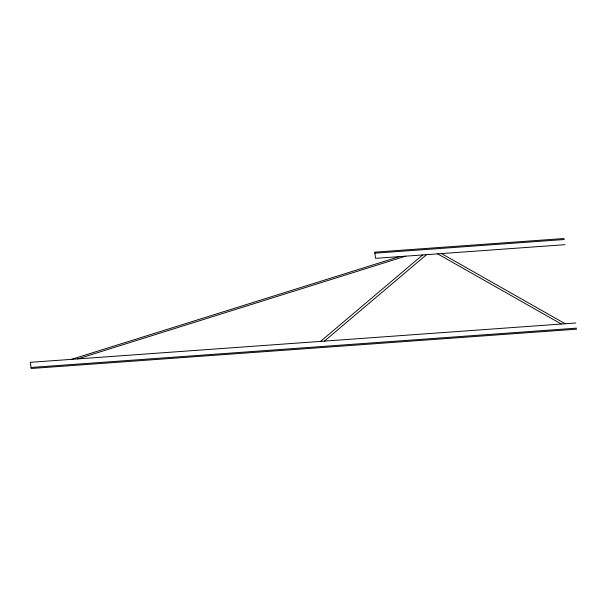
<?xml version="1.0" encoding="UTF-8"?>
<svg xmlns="http://www.w3.org/2000/svg" width="607" height="607" viewBox="0 0 607 607"><rect width="100%" height="100%" fill="white"/><g stroke="black" fill="none" stroke-linecap="round" stroke-linejoin="round"><path stroke-width="0.91" d="M320.549 341.392L422.639 254.948M324.404 341.119L426.501 254.667M71.527 359.344L399.452 256.617M77.704 358.904L405.628 256.169M564.115 238.505L374.716 252.155L375.566 258.339L564.973 244.682M374.86 253.187L564.26 239.53M575.793 322.992L30.35 362.318L31.207 368.495L576.65 329.176M31.063 367.47L576.506 328.144M441.479 253.589L565.223 323.751M437.624 253.863L561.361 324.032"/></g></svg>
